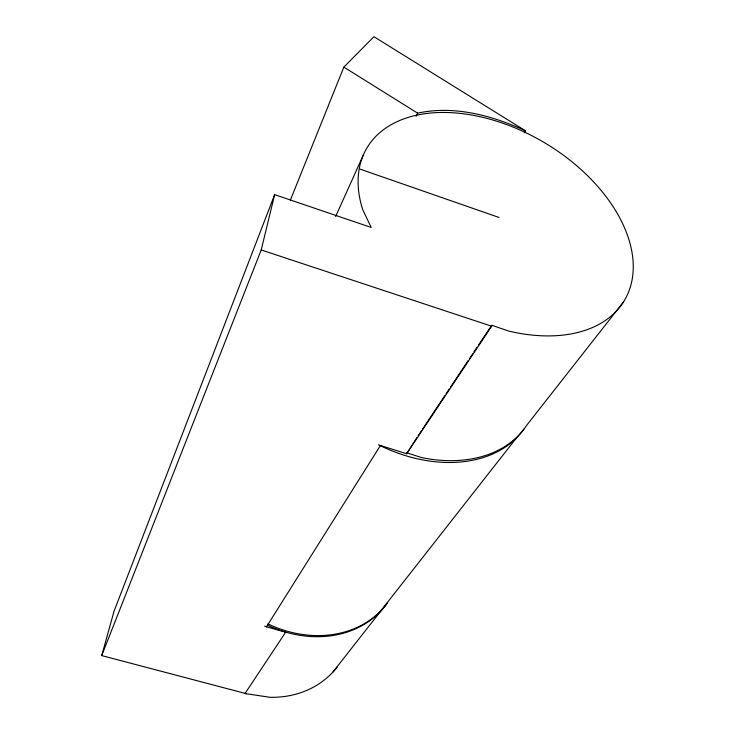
<?xml version="1.0" encoding="UTF-8"?>
<svg xmlns="http://www.w3.org/2000/svg" width="734" height="734" viewBox="0 0 734 734"><rect width="100%" height="100%" fill="white"/><g stroke="black" fill="none" stroke-linecap="round" stroke-linejoin="round"><path stroke-width="1.1" d="M378.386 444.85L406.664 453.74L491.661 326.217L491.725 325.226L508.708 331.062A149.608 95.007 30.6 0 0 631.708 250.753A149.608 95.007 30.6 0 0 467.576 114.366A149.608 95.007 30.6 0 0 362.761 209.786L371.221 227.457L274.644 194.648L114.018 611.303L101.723 655.59L246.578 693.768M406.664 453.74L416.912 437.574M101.723 655.59L261.212 249.945L274.644 194.648M290.389 200.07L343.842 67.124L373.936 36.7L525.397 130.771L524.25 132.744M335.631 216.493L363.321 155.076M416.141 116.238L417.637 113.146C454.071 105.201 492.184 115.467 525.397 130.771M264.607 626.13L266.451 626.845L380.34 445.648M418.178 435.666L421.353 430.904M422.619 429.005L444.813 395.681M446.079 393.773L449.245 389.011M450.52 387.112L468.264 360.449M469.54 358.55L472.705 353.788M473.971 351.88L477.146 347.118M478.412 345.219L491.092 326.171M380.909 610.706L516.479 437.904M332.906 672.069L380.9 610.917M623.414 302.041L526.691 425.27A130.826 93.778 30.9 0 1 421.665 457.594L406.764 452.805M266.451 626.845L285.719 632.139L244.991 693.529L269.91 697.3A94.475 82.713 32.4 0 0 337.337 666.784M261.212 249.945L491.661 326.217M360.165 169.15L499.083 217.484M343.842 67.124L417.637 113.146M387.552 602.77A104.054 86.74 31.7 0 1 267.956 623.891M523.81 429.216A130.542 93.741 30.9 0 1 380.451 445.758M386.038 604.743A103.879 86.676 31.7 0 1 267.616 625.24"/></g></svg>
